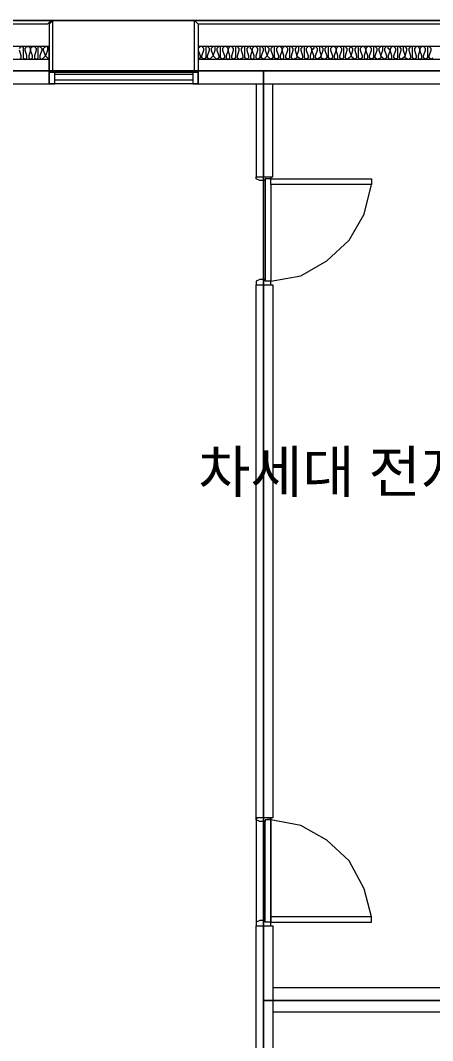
# Model space of a CAD drawing. Header units: millimetres. Extents: x -4020 to 126975, y -1911 to 106713.
# Drawn here: x 72054 to 75494, y 79642 to 88152 of the extents above; entities that cross this region are included whole.
import ezdxf

# ---------------------------------------------------------------- set-up
doc = ezdxf.new("R2010")
doc.units = ezdxf.units.MM
doc.layers.add('PDF_문자', color=7, linetype='Continuous')
doc.layers.add('PDF_형상', color=7, linetype='Continuous')
doc.styles.add('PDF 맑은 고딕', font='malgun.ttf')

msp = doc.modelspace()

# ---------------------------------------------------------------- linework, layer by layer
at = {"layer": 'PDF_형상', "lineweight": 5}
for points in [[(79818.7, 39388.8), (79818.7, 41798.2), (81994.9, 41798.2), (81994.9, 88152.4), (62020, 88152.4), (62020, 87826), (62020, 88152.4), (62051.1, 88121.3), (62051.1, 87826), (62051.1, 88121.3), (62020, 88152.4), (62020, 87826)], [(72310.6, 88152.4), (73507.6, 88152.4)], [(81140, 86597.9), (81140, 87934.8), (73538.7, 87934.8), (73538.7, 87623.9), (72295.1, 87623.9), (72295.1, 87934.8), (62237.7, 87934.8), (62237.7, 87826)], [(72046.4, 87919.2), (72061.9, 87934.8), (72077.4, 87934.8), (72077.4, 87919.2), (72077.4, 87903.7), (72077.4, 87857.1), (72077.4, 87841.5), (72093, 87826), (72108.5, 87841.5), (72108.5, 87857.1), (72093, 87903.7), (72093, 87919.2), (72108.5, 87934.8), (72124.1, 87934.8), (72139.6, 87919.2), (72139.6, 87903.7), (72139.6, 87919.2), (72155.2, 87934.8), (72170.7, 87934.8), (72186.3, 87919.2), (72186.3, 87903.7), (72170.7, 87857.1), (72170.7, 87841.5), (72186.3, 87826), (72201.8, 87841.5), (72201.8, 87857.1), (72201.8, 87903.7), (72201.8, 87919.2), (72201.8, 87934.8), (72217.4, 87934.8), (72232.9, 87919.2), (72232.9, 87903.7), (72217.4, 87857.1), (72217.4, 87841.5), (72232.9, 87826), (72248.4, 87841.5), (72264, 87857.1), (72248.4, 87903.7), (72248.4, 87919.2), (72264, 87934.8), (72279.5, 87934.8), (72279.5, 87919.2), (72279.5, 87903.7), (72264, 87857.1), (72279.5, 87841.5), (72295.1, 87826)], [(75497.3, 87841.5), (75481.7, 87826), (75466.2, 87841.5), (75466.2, 87857.1), (75481.7, 87903.7), (75481.7, 87919.2), (75466.2, 87934.8), (75450.6, 87934.8), (75450.6, 87919.2), (75450.6, 87903.7), (75450.6, 87857.1), (75450.6, 87841.5), (75435.1, 87826), (75419.6, 87841.5), (75419.6, 87857.1), (75435.1, 87903.7), (75435.1, 87919.2), (75419.6, 87934.8), (75404, 87934.8), (75388.5, 87919.2), (75388.5, 87903.7), (75388.5, 87919.2), (75372.9, 87934.8), (75357.4, 87934.8), (75341.8, 87919.2), (75341.8, 87903.7), (75357.4, 87857.1), (75357.4, 87841.5), (75341.8, 87826), (75326.3, 87841.5), (75326.3, 87857.1), (75326.3, 87903.7), (75326.3, 87919.2), (75326.3, 87934.8), (75310.7, 87934.8), (75295.2, 87919.2), (75295.2, 87903.7), (75310.7, 87857.1), (75310.7, 87841.5), (75295.2, 87826), (75264.1, 87841.5), (75264.1, 87857.1), (75279.7, 87903.7), (75279.7, 87919.2), (75264.1, 87934.8), (75248.6, 87934.8), (75248.6, 87919.2), (75248.6, 87903.7), (75264.1, 87857.1), (75248.6, 87841.5), (75233, 87826), (75217.5, 87841.5), (75217.5, 87857.1), (75233, 87903.7), (75233, 87919.2), (75217.5, 87934.8), (75201.9, 87934.8), (75201.9, 87919.2), (75201.9, 87903.7), (75201.9, 87857.1), (75201.9, 87841.5), (75186.4, 87826), (75170.8, 87841.5), (75170.8, 87857.1), (75186.4, 87903.7), (75186.4, 87919.2), (75170.8, 87934.8), (75155.3, 87934.8), (75139.7, 87919.2), (75139.7, 87903.7), (75124.2, 87919.2), (75124.2, 87934.8), (75108.7, 87934.8), (75093.1, 87919.2), (75093.1, 87903.7), (75108.7, 87857.1), (75108.7, 87841.5), (75093.1, 87826), (75077.6, 87841.5), (75062, 87857.1), (75077.6, 87903.7), (75077.6, 87919.2), (75077.6, 87934.8), (75062, 87934.8), (75046.5, 87919.2), (75046.5, 87903.7), (75062, 87857.1), (75062, 87841.5), (75030.9, 87826), (75015.4, 87841.5), (75015.4, 87857.1), (75030.9, 87903.7), (75030.9, 87919.2), (75015.4, 87934.8), (74999.8, 87934.8), (74999.8, 87919.2), (74999.8, 87903.7), (74999.8, 87857.1), (74999.8, 87841.5), (74984.3, 87826), (74968.8, 87841.5), (74968.8, 87857.1), (74984.3, 87903.7), (74984.3, 87919.2), (74968.8, 87934.8), (74953.2, 87934.8), (74937.7, 87919.2), (74937.7, 87903.7), (74937.7, 87919.2), (74922.1, 87934.8), (74906.6, 87934.8), (74891, 87919.2), (74891, 87903.7), (74906.6, 87857.1), (74906.6, 87841.5), (74891, 87826), (74875.5, 87841.5), (74875.5, 87857.1), (74875.5, 87903.7), (74875.5, 87919.2), (74875.5, 87934.8), (74859.9, 87934.8), (74844.4, 87919.2), (74844.4, 87903.7), (74859.9, 87857.1), (74859.9, 87841.5), (74844.4, 87826), (74828.9, 87841.5), (74813.3, 87857.1), (74828.9, 87903.7), (74828.9, 87919.2), (74813.3, 87934.8), (74797.8, 87919.2), (74797.8, 87903.7), (74813.3, 87857.1), (74797.8, 87841.5), (74782.2, 87826), (74766.7, 87841.5), (74766.7, 87857.1), (74782.2, 87903.7), (74782.2, 87919.2), (74766.7, 87934.8), (74751.1, 87934.8), (74751.1, 87919.2), (74751.1, 87903.7), (74751.1, 87857.1), (74751.1, 87841.5), (74735.6, 87826), (74720, 87841.5), (74720, 87857.1), (74735.6, 87903.7), (74735.6, 87919.2), (74720, 87934.8), (74704.5, 87934.8), (74689, 87919.2), (74689, 87903.7), (74689, 87919.2), (74673.4, 87934.8), (74657.9, 87934.8), (74642.3, 87919.2), (74642.3, 87903.7), (74657.9, 87857.1), (74657.9, 87841.5), (74642.3, 87826), (74626.8, 87841.5), (74626.8, 87857.1), (74626.8, 87903.7), (74626.8, 87919.2), (74626.8, 87934.8), (74611.2, 87934.8), (74595.7, 87919.2), (74595.7, 87903.7), (74611.2, 87857.1), (74611.2, 87841.5), (74595.7, 87826), (74564.6, 87841.5), (74564.6, 87857.1), (74580.1, 87903.7), (74580.1, 87919.2), (74564.6, 87934.8), (74549.1, 87934.8), (74549.1, 87919.2), (74549.1, 87903.7), (74564.6, 87857.1), (74549.1, 87841.5), (74533.5, 87826), (74518, 87841.5), (74518, 87857.1), (74533.5, 87903.7), (74533.5, 87919.2), (74518, 87934.8), (74502.4, 87934.8), (74502.4, 87919.2), (74486.9, 87903.7), (74486.9, 87919.2), (74471.3, 87934.8), (74455.8, 87934.8), (74440.2, 87919.2), (74440.2, 87903.7), (74455.8, 87857.1), (74455.8, 87841.5), (74440.2, 87826), (74424.7, 87841.5), (74424.7, 87857.1), (74424.7, 87903.7), (74424.7, 87919.2), (74424.7, 87934.8), (74409.1, 87934.8), (74393.6, 87919.2), (74393.6, 87903.7), (74409.1, 87857.1), (74409.1, 87841.5), (74393.6, 87826), (74378.1, 87841.5), (74362.5, 87857.1), (74378.1, 87903.7), (74378.1, 87919.2), (74378.1, 87934.8), (74362.5, 87934.8), (74347, 87919.2), (74347, 87903.7), (74362.5, 87857.1), (74362.5, 87841.5), (74331.4, 87826), (74315.9, 87841.5), (74315.9, 87857.1), (74331.4, 87903.7), (74331.4, 87919.2), (74315.9, 87934.8), (74300.3, 87934.8), (74300.3, 87919.2), (74300.3, 87903.7), (74300.3, 87857.1), (74300.3, 87841.5), (74284.8, 87826), (74269.2, 87841.5), (74269.2, 87857.1), (74284.8, 87903.7), (74284.8, 87919.2), (74269.2, 87934.8), (74253.7, 87934.8), (74238.2, 87919.2), (74238.2, 87903.7), (74238.2, 87919.2), (74222.6, 87934.8), (74207.1, 87934.8), (74191.5, 87919.2), (74191.5, 87903.7), (74207.1, 87857.1), (74207.1, 87841.5), (74191.5, 87826), (74176, 87841.5), (74176, 87857.1), (74176, 87903.7), (74176, 87919.2), (74176, 87934.8), (74160.4, 87934.8), (74144.9, 87919.2), (74144.9, 87903.7), (74160.4, 87857.1), (74160.4, 87841.5), (74144.9, 87826), (74129.3, 87841.5), (74113.8, 87857.1), (74129.3, 87903.7), (74129.3, 87919.2), (74113.8, 87934.8), (74098.3, 87934.8), (74098.3, 87919.2), (74098.3, 87903.7), (74113.8, 87857.1), (74098.3, 87841.5), (74082.7, 87826), (74067.2, 87841.5), (74067.2, 87857.1), (74082.7, 87903.7), (74082.7, 87919.2), (74067.2, 87934.8), (74051.6, 87934.8), (74051.6, 87919.2), (74051.6, 87903.7), (74051.6, 87857.1), (74051.6, 87841.5), (74036.1, 87826), (74020.5, 87841.5), (74020.5, 87857.1), (74036.1, 87903.7), (74036.1, 87919.2), (74020.5, 87934.8), (74005, 87934.8), (73989.4, 87919.2), (73989.4, 87903.7), (73973.9, 87919.2), (73973.9, 87934.8), (73958.4, 87934.8), (73942.8, 87919.2), (73942.8, 87903.7), (73958.4, 87857.1), (73958.4, 87841.5), (73942.8, 87826), (73927.3, 87841.5), (73927.3, 87857.1), (73927.3, 87903.7), (73927.3, 87919.2), (73927.3, 87934.8), (73911.7, 87934.8), (73896.2, 87919.2), (73896.2, 87903.7), (73911.7, 87857.1), (73911.7, 87841.5), (73880.6, 87826), (73865.1, 87841.5), (73865.1, 87857.1), (73880.6, 87903.7), (73880.6, 87919.2), (73865.1, 87934.8), (73849.5, 87934.8), (73849.5, 87919.2), (73849.5, 87903.7), (73849.5, 87857.1), (73849.5, 87841.5), (73834, 87826), (73818.5, 87841.5), (73818.5, 87857.1), (73834, 87903.7), (73834, 87919.2), (73818.5, 87934.8), (73802.9, 87934.8), (73787.4, 87919.2), (73787.4, 87903.7), (73787.4, 87919.2), (73771.8, 87934.8), (73756.3, 87934.8), (73740.7, 87919.2), (73740.7, 87903.7), (73756.3, 87857.1), (73756.3, 87841.5), (73740.7, 87826), (73725.2, 87841.5), (73725.2, 87857.1), (73725.2, 87903.7), (73725.2, 87919.2), (73725.2, 87934.8), (73709.6, 87934.8), (73694.1, 87919.2), (73694.1, 87903.7), (73709.6, 87857.1), (73709.6, 87841.5), (73694.1, 87826), (73678.5, 87841.5), (73663, 87857.1), (73678.5, 87903.7), (73678.5, 87919.2), (73678.5, 87934.8), (73663, 87934.8), (73647.5, 87919.2), (73647.5, 87903.7), (73663, 87857.1), (73647.5, 87841.5), (73631.9, 87826), (73616.4, 87841.5), (73616.4, 87857.1), (73631.9, 87903.7), (73631.9, 87919.2), (73616.4, 87934.8), (73600.8, 87934.8), (73600.8, 87919.2), (73600.8, 87903.7), (73600.8, 87857.1), (73600.8, 87841.5), (73585.3, 87826), (73569.7, 87841.5), (73569.7, 87857.1), (73585.3, 87903.7), (73585.3, 87919.2), (73569.7, 87934.8), (73554.2, 87934.8), (73538.7, 87919.2), (73538.7, 87903.7), (73554.2, 87857.1), (73554.2, 87841.5), (73538.7, 87826)], [(72046.4, 87826), (72061.9, 87841.5), (72061.9, 87857.1), (72046.4, 87903.7)], [(62439.8, 46073), (62439.8, 49772.6), (62439.8, 51171.6), (62439.8, 56270.3), (62439.8, 57669.3), (62439.8, 61229), (62439.8, 64975.3), (62439.8, 72483.4), (62439.8, 83722.2), (62439.8, 84064.2), (52258, 84064.2), (52258, 87779.3), (62439.8, 87779.3), (62439.8, 87732.7), (74082.7, 87732.7), (80937.9, 87732.7), (80937.9, 79975.9), (80937.9, 72483.4), (80937.9, 64975.3), (80937.9, 53720.9), (80937.9, 42202.3)], [(74082.7, 42202.3), (74082.7, 53720.9), (74082.7, 64975.3), (74082.7, 72483.4), (74082.7, 79975.9), (74082.7, 87732.7), (62439.8, 87732.7), (62439.8, 87779.3), (52258, 87779.3), (52258, 84064.2), (62439.8, 84064.2), (62439.8, 83722.2), (71688.8, 83722.2), (71688.8, 72483.4), (71688.8, 64975.3), (70196.5, 64975.3), (70196.5, 61229), (70196.5, 57669.3), (70196.5, 49772.6), (71688.8, 49772.6), (71688.8, 42217.9)], [(71782.1, 87623.9), (72295.1, 87623.9), (72295.1, 87826), (62346.5, 87826), (62346.5, 87235.3), (62937.2, 87235.3), (62937.2, 87826)], [(80844.6, 87235.3), (80844.6, 86784.5), (80533.8, 86784.5), (80533.8, 86582.4), (81046.7, 86582.4), (81046.7, 87826), (73538.7, 87826), (73538.7, 87623.9), (80440.5, 87623.9)], [(73538.7, 87717.2), (72295.1, 87717.2)], [(73492, 87701.6), (72341.7, 87701.6)], [(73492, 87655), (72341.7, 87655)], [(74020.5, 87623.9), (74020.5, 86846.7), (74160.4, 86846.7), (74160.4, 87623.9)], [(74113.8, 86846.7), (74144.9, 86846.7), (74144.9, 86831.1), (74098.3, 86831.1), (74098.3, 86815.6), (74051.6, 86815.6), (74020.5, 86831.1), (74020.5, 86846.7), (74036.1, 86846.7)], [(74098.3, 86815.6), (74098.3, 85991.7)], [(74144.9, 86784.5), (74144.9, 85976.1), (74393.6, 86022.8), (74611.2, 86147.1), (74797.8, 86318.1), (74922.1, 86535.8), (74984.3, 86784.5)], [(74113.8, 85945.1), (74144.9, 85945.1), (74144.9, 85976.1), (74098.3, 85976.1), (74098.3, 85991.7), (74051.6, 85991.7), (74020.5, 85976.1), (74020.5, 85945.1), (74036.1, 85945.1)], [(74113.8, 81499.3), (74144.9, 81499.3), (74144.9, 81483.7), (74098.3, 81483.7), (74098.3, 81468.2), (74051.6, 81468.2), (74020.5, 81483.7), (74020.5, 81499.3), (74036.1, 81499.3)], [(74098.3, 80644.3), (74098.3, 81468.2)], [(74984.3, 80675.4), (74922.1, 80908.6), (74797.8, 81141.8), (74611.2, 81312.7), (74393.6, 81437.1), (74144.9, 81483.7), (74144.9, 80675.4)], [(74113.8, 80597.7), (74144.9, 80597.7), (74144.9, 80628.8), (74098.3, 80628.8), (74098.3, 80644.3), (74051.6, 80644.3), (74020.5, 80628.8), (74020.5, 80597.7), (74036.1, 80597.7)], [(74160.4, 80084.7), (80440.5, 80084.7)], [(74160.4, 79882.6), (80440.5, 79882.6)]]:
    msp.add_lwpolyline(points, dxfattribs=at)
for points in [[(72310.6, 88152.4), (72279.5, 88121.3), (62051.1, 88121.3), (62020, 88152.4)], [(72295.1, 87732.7), (72326.2, 87732.7), (72326.2, 88152.4), (72295.1, 88121.3)], [(73538.7, 87732.7), (73507.6, 87732.7), (73507.6, 88152.4), (73538.7, 88121.3)], [(73538.7, 88121.3), (73507.6, 88152.4), (81994.9, 88152.4), (81963.9, 88121.3)], [(72139.6, 87903.7), (72124.1, 87857.1), (72124.1, 87841.5), (72139.6, 87826), (72155.2, 87841.5), (72155.2, 87857.1)], [(73787.4, 87903.7), (73771.8, 87857.1), (73771.8, 87841.5), (73787.4, 87826), (73802.9, 87841.5), (73802.9, 87857.1)], [(73989.4, 87903.7), (73973.9, 87857.1), (73973.9, 87841.5), (73989.4, 87826), (74005, 87841.5), (74005, 87857.1)], [(74238.2, 87903.7), (74222.6, 87857.1), (74222.6, 87841.5), (74238.2, 87826), (74253.7, 87841.5), (74253.7, 87857.1)], [(74486.9, 87903.7), (74471.3, 87857.1), (74471.3, 87841.5), (74486.9, 87826), (74502.4, 87841.5), (74502.4, 87857.1)], [(74689, 87903.7), (74673.4, 87857.1), (74673.4, 87841.5), (74689, 87826), (74704.5, 87841.5), (74704.5, 87857.1)], [(74937.7, 87903.7), (74922.1, 87857.1), (74922.1, 87841.5), (74937.7, 87826), (74953.2, 87841.5), (74953.2, 87857.1)], [(75139.7, 87903.7), (75124.2, 87857.1), (75124.2, 87841.5), (75139.7, 87826), (75155.3, 87841.5), (75155.3, 87857.1)], [(75388.5, 87903.7), (75372.9, 87857.1), (75372.9, 87841.5), (75388.5, 87826), (75404, 87841.5), (75404, 87857.1)], [(72341.7, 87717.2), (72295.1, 87717.2), (72295.1, 87623.9), (72341.7, 87623.9)], [(73538.7, 87717.2), (73492, 87717.2), (73492, 87623.9), (73538.7, 87623.9)], [(74082.7, 87732.7), (74082.7, 79975.9), (80937.9, 79975.9), (80937.9, 87732.7)], [(74144.9, 86831.1), (74984.3, 86831.1), (74984.3, 86784.5), (74144.9, 86784.5)], [(74020.5, 85945.1), (74160.4, 85945.1), (74160.4, 81499.3), (74020.5, 81499.3)], [(74144.9, 80597.7), (74144.9, 81499.3), (74020.5, 81499.3), (74020.5, 80597.7)], [(74020.5, 79354.1), (74020.5, 80597.7), (74160.4, 80597.7), (74160.4, 79354.1)], [(74144.9, 80628.8), (74984.3, 80628.8), (74984.3, 80675.4), (74144.9, 80675.4)], [(74082.7, 79975.9), (74082.7, 72483.4), (80937.9, 72483.4), (80937.9, 79975.9)]]:
    msp.add_lwpolyline(points, close=True, dxfattribs=at)

# ---------------------------------------------------------------- texts
at = {"layer": 'PDF_문자', "insert": (73538.8, 84368.9), "char_height": 346.355, "attachment_point": 4, "style": 'PDF 맑은 고딕'}
msp.add_mtext('차세대 전지 X 전기화학 촉매 연구실', dxfattribs=at)

doc.saveas('drawing.dxf')
